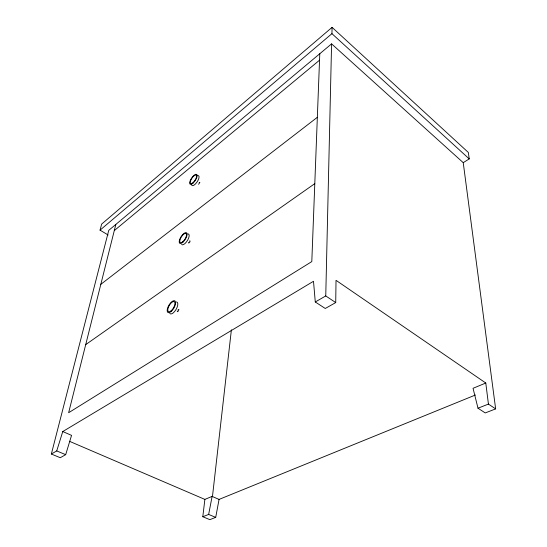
<?xml version="1.0" encoding="UTF-8"?>
<svg xmlns="http://www.w3.org/2000/svg" width="547" height="547" viewBox="0 0 547 547"><rect width="100%" height="100%" fill="white"/><g stroke="black" fill="none" stroke-linecap="round" stroke-linejoin="round"><path stroke-width="0.82" d="M62.768 431.549L71.554 435.364L65.681 454.666L60.259 457.716L51.35 454.031L56.731 450.926L62.768 431.549L313.499 281.281L315.284 301.971L325.253 308.481L335.728 302.58L336.022 280.324L485.784 383.023L488.43 404.096L495.65 408.896L485.23 412.937L477.996 408.212L473.046 388.295L485.784 383.023M108.101 234.984L100.046 230.143L331.94 33.668L332.084 27.35L468.335 152.449L469.237 158.904L463.234 162.657L495.65 408.896M335.728 302.58L325.752 295.941L331.585 43.863L463.234 162.657M319.783 53.736L311.804 261.589L68.642 412.718L115.834 224.42M212.434 496.772L231.388 329.82M219.06 499.418L215.709 517.373L209.843 519.65L202.8 516.737L204.872 499.404L212.113 496.402L219.06 499.418L475.418 395.009M202.8 516.737L208.653 514.426L212.113 496.402M51.35 454.031L108.75 230.349L331.585 43.863M100.046 230.143L101.66 224.079L332.084 27.35M198.595 184.305L199.874 182.342L199.17 182.472M114.289 230.595L319.537 60.184M100.819 284.331L317.342 117.304M85.708 344.617L314.798 183.635M315.284 301.971L325.752 295.941M477.996 408.212L488.43 404.096M189.365 241.049L190.096 241.001L189.706 242.266L188.736 243.087L188.524 242.335M178.117 309.431L178.883 309.499L178.459 310.922L177.426 311.728L177.214 310.805M56.731 450.926L65.681 454.666M208.653 514.426L215.709 517.373M69.524 441.32L204.872 499.404M331.94 33.668L469.237 158.904M197.768 175.601A5.928 2.202 -56.2 0 1 197.009 182.062A5.928 2.202 -56.2 0 1 191.559 184.578M176.449 301.923A6.776 2.885 -59.7 0 1 176.093 309.404A6.776 2.885 -59.7 0 1 169.755 313.39M187.84 233.877A6.304 2.509 -57.7 0 1 187.607 240.242A6.304 2.509 -57.7 0 1 181.618 244.488M193.2 182.972A5.935 2.188 -56.2 0 0 196.77 174.438A5.935 2.188 -56.2 0 0 190.253 180.565A5.935 2.188 -56.2 0 0 193.2 182.972M193.221 182.445A5.073 1.873 -56.2 0 0 196.277 175.149A5.073 1.873 -56.2 0 0 190.705 180.38A5.073 1.873 -56.2 0 0 193.221 182.445M171.013 311.605A6.79 2.872 -59.7 0 0 175.204 301.185A6.79 2.872 -59.7 0 0 167.915 307.236A6.79 2.872 -59.7 0 0 171.013 311.605M171.061 310.887A5.805 2.455 -59.7 0 0 174.65 301.985A5.805 2.455 -59.7 0 0 168.414 307.147A5.805 2.455 -59.7 0 0 171.061 310.887M182.883 242.266A6.311 2.496 -57.7 0 0 186.732 232.892A6.311 2.496 -57.7 0 0 179.854 239.012A6.311 2.496 -57.7 0 0 182.883 242.266M182.91 241.658A5.395 2.133 -57.7 0 0 186.212 233.637A5.395 2.133 -57.7 0 0 180.332 238.861A5.395 2.133 -57.7 0 0 182.91 241.658"/></g></svg>
